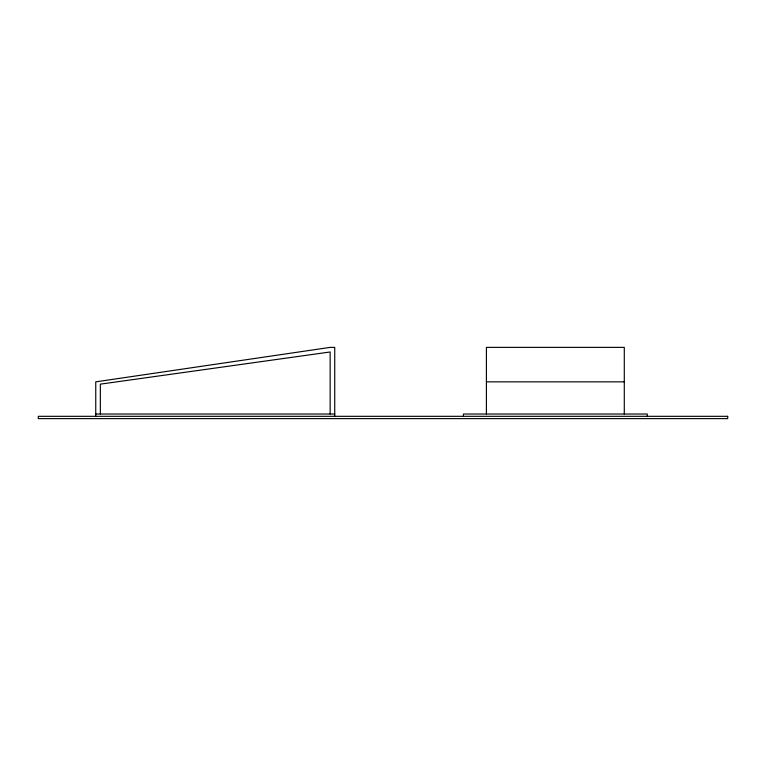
<?xml version="1.0" encoding="UTF-8"?>
<svg xmlns="http://www.w3.org/2000/svg" width="766" height="766" viewBox="0 0 766 766"><rect width="100%" height="100%" fill="white"/><g stroke="black" fill="none" stroke-linecap="round" stroke-linejoin="round"><path stroke-width="1.15" d="M486.41 381.851L624.29 381.851M95.75 414.023L334.742 414.023M647.27 416.321L647.27 414.023L463.43 414.023L463.43 416.321M624.29 414.023L624.29 347.381L486.41 347.381L486.41 414.023M334.742 416.321L334.742 347.381L330.146 347.381L95.75 381.851L95.75 416.321M330.146 414.023L330.146 351.977L100.346 384.149L100.346 414.023M727.7 416.321L38.3 416.321L38.3 418.619L727.7 418.619L727.7 416.321"/></g></svg>
